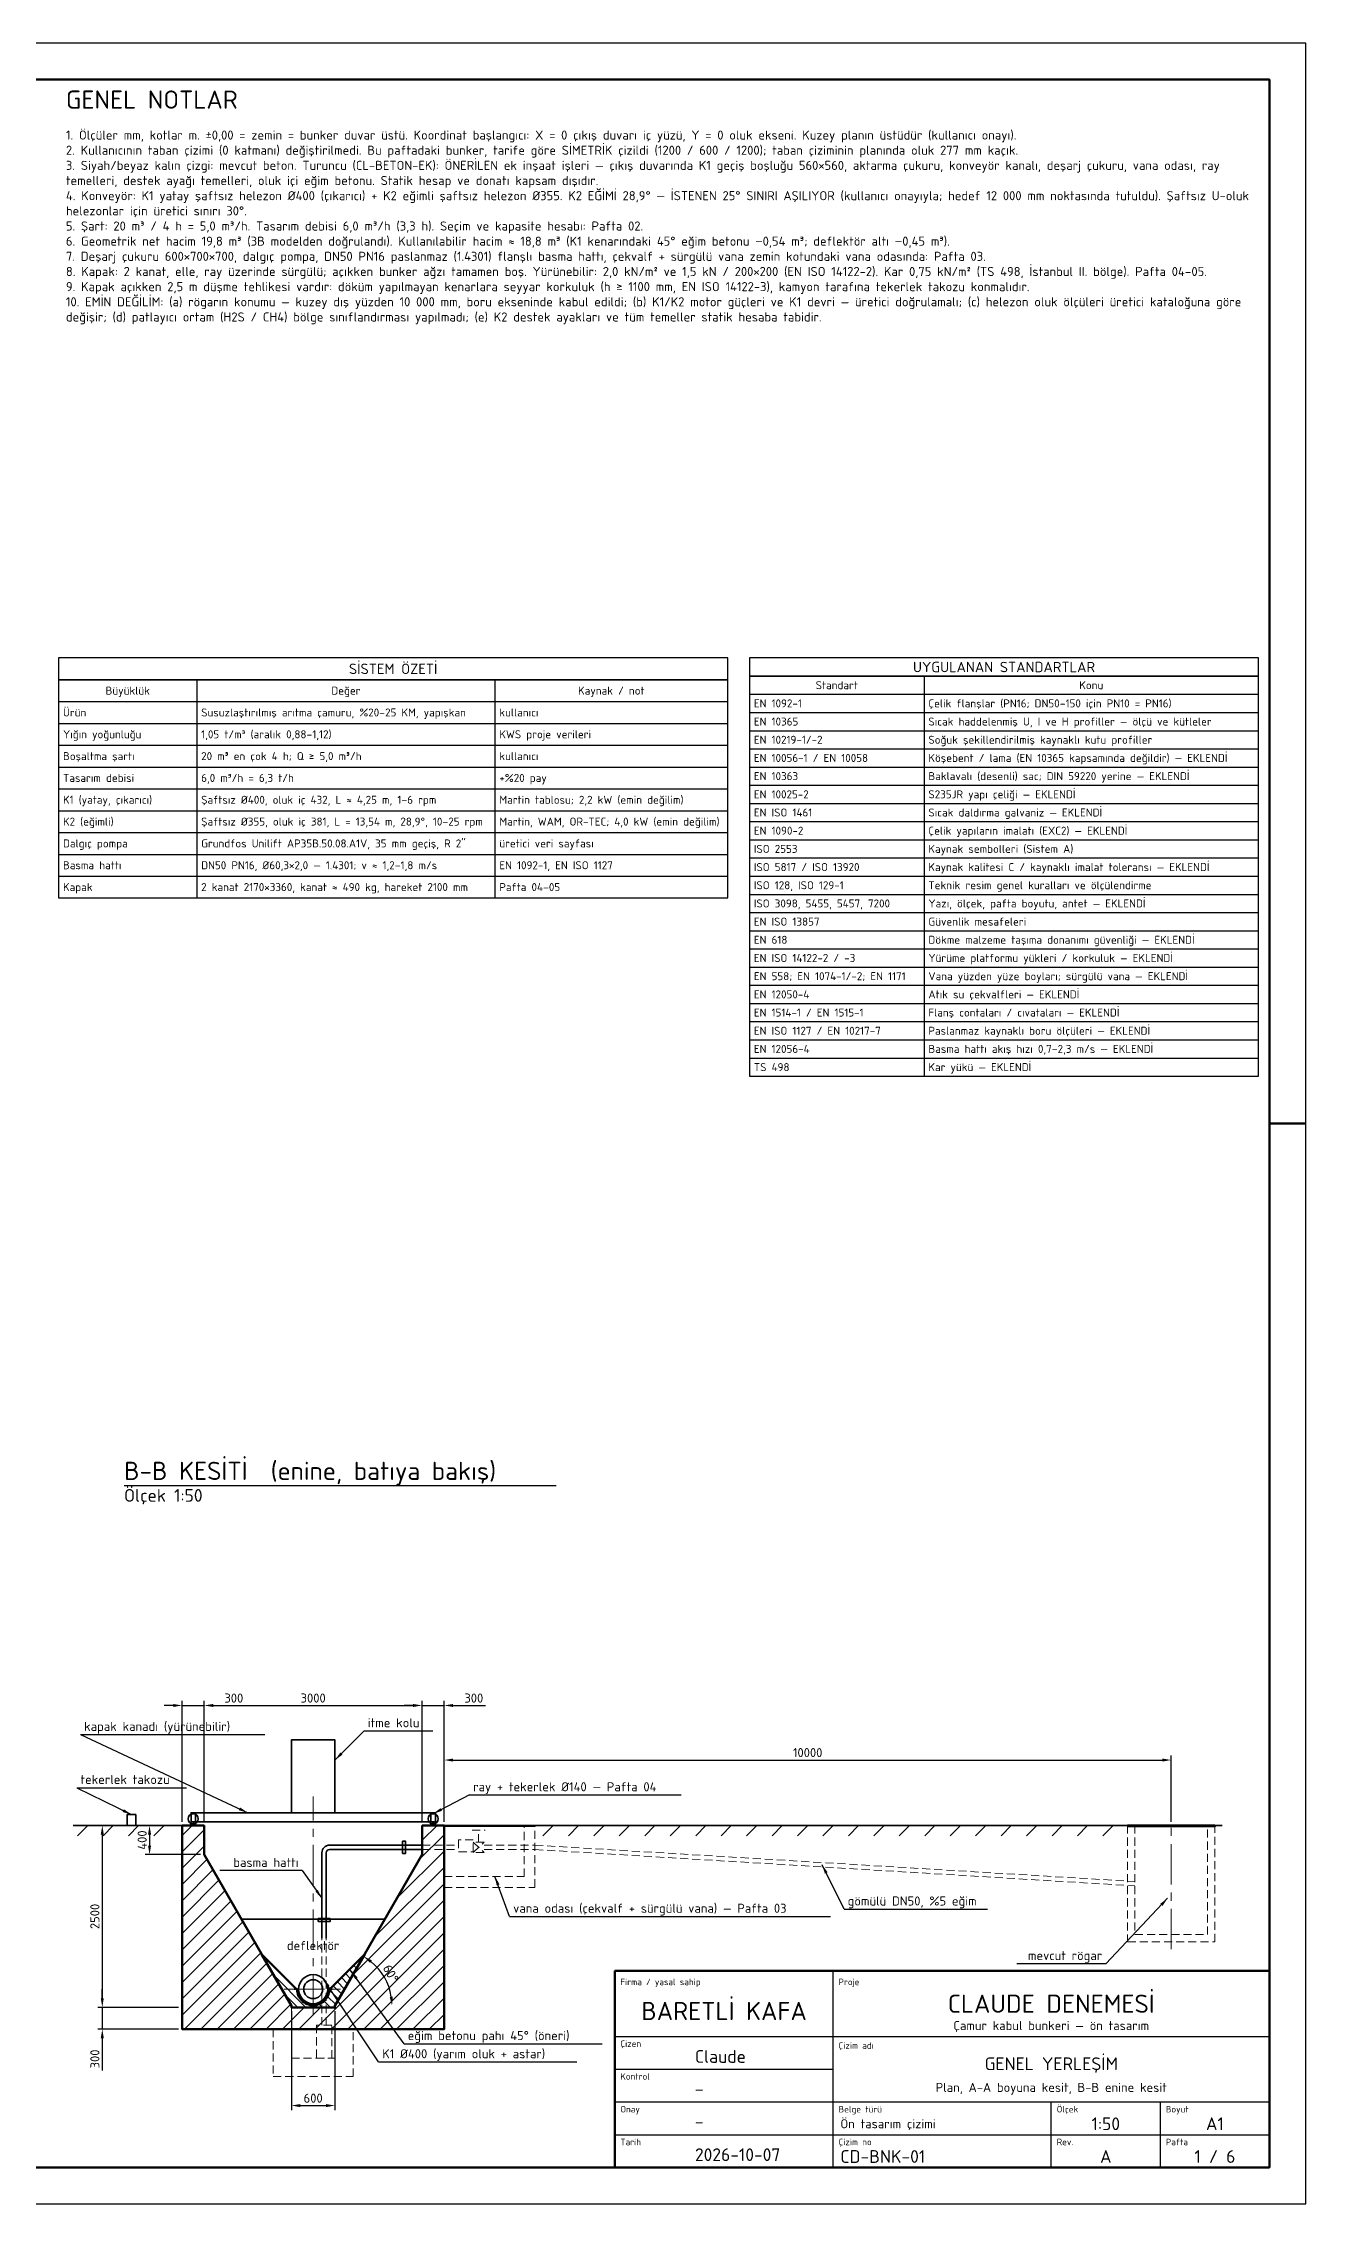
# Model space of a CAD drawing. Header units: millimetres. Extents: x 0 to 120410, y -42000 to 5469.
# Drawn here: x 24688 to 42050, y -42000 to -12300 of the extents above; entities that cross this region are included whole.
import ezdxf
from ezdxf.enums import TextEntityAlignment as Align

# ---------------------------------------------------------------- set-up
doc = ezdxf.new("R2010")
doc.units = ezdxf.units.MM
doc.linetypes.add('CENTER', pattern=[50.8, 31.75, -6.35, 6.35, -6.35])
doc.linetypes.add('HIDDEN', pattern=[9.525, 6.35, -3.175])
for name, color, linetype, lineweight in [('CL-ANTET', 7, 'Continuous', 70), ('CL-ANTET-INCE', 7, 'Continuous', 25), ('CL-BETON', 7, 'Continuous', 50), ('CL-BETON-EK', 30, 'Continuous', 50), ('CL-BETON-EK-G', 30, 'HIDDEN', 18), ('CL-BORU', 3, 'Continuous', 35), ('CL-BORU-G', 3, 'HIDDEN', 18), ('CL-CELIK', 4, 'Continuous', 35), ('CL-EKSEN', 1, 'CENTER', 18), ('CL-GIZLI', 9, 'HIDDEN', 18), ('CL-KAPAK', 6, 'Continuous', 35), ('CL-KONVEYOR', 5, 'Continuous', 35), ('CL-OLCU', 2, 'Continuous', 18), ('CL-TABLO', 7, 'Continuous', 25), ('CL-TARAMA', 8, 'Continuous', 18), ('CL-YAZI', 7, 'Continuous', 25), ('CL-ZEMIN', 8, 'Continuous', 35)]:
    doc.layers.add(name, color=color, linetype=linetype, lineweight=lineweight)
doc.styles.add('CL-ISO', font='isocpeur.ttf')
doc.dimstyles.new('CL-S50', dxfattribs={"dimscale": 50, "dimtxt": 2.5, "dimasz": 2.5, "dimexe": 1.25, "dimexo": 1, "dimgap": 0.8, "dimtad": 1, "dimdec": 0, "dimtxsty": 'CL-ISO', "dimcen": 2.5, "dimadec": 1, "dimazin": 0, "dimtfac": 1, "dimtmove": 0, "dimatfit": 3, "dimfxl": 1, "dimarcsym": 0})

# ---------------------------------------------------------------- blocks, each defined once
blk = doc.blocks.new('*D289')
at = {"layer": 'CL-OLCU', "color": 0, "lineweight": -2, "transparency": 16777216}
for p, q in [((26475, -35150), (26350, -35150)), ((26600, -36750), (26600, -35088)), ((26600, -35150), (26900, -35150)), ((26900, -36750), (26900, -35088)), ((27025, -35150), (27468, -35150))]:
    blk.add_line(p, q, dxfattribs=at)
at = {"layer": 'CL-OLCU', "color": 0, "transparency": 16777216}
for points in [[(26475, -35129), (26475, -35171), (26600, -35150)], [(27025, -35129), (27025, -35171), (26900, -35150)]]:
    blk.add_solid(points, dxfattribs=at)
at = {"layer": 'Defpoints', "color": 0, "transparency": 16777216}
for p in [(26900, -35150), (26600, -36800), (26900, -36800)]:
    blk.add_point(p, dxfattribs=at)
at = {"layer": 'CL-OLCU', "color": 0, "transparency": 16777216, "insert": (27309, -35048), "char_height": 125, "attachment_point": 5, "style": 'CL-ISO'}
blk.add_mtext('300', dxfattribs=at)
blk = doc.blocks.new('*D290')
at = {"layer": 'CL-OLCU', "color": 0, "lineweight": -2, "transparency": 16777216}
for p, q in [((26900, -36750), (26900, -35088)), ((27025, -35150), (29775, -35150)), ((29900, -36750), (29900, -35088))]:
    blk.add_line(p, q, dxfattribs=at)
at = {"layer": 'CL-OLCU', "color": 0, "transparency": 16777216}
for points in [[(27025, -35129), (27025, -35171), (26900, -35150)], [(29775, -35129), (29775, -35171), (29900, -35150)]]:
    blk.add_solid(points, dxfattribs=at)
at = {"layer": 'Defpoints', "color": 0, "transparency": 16777216}
for p in [(29900, -35150), (26900, -36800), (29900, -36800)]:
    blk.add_point(p, dxfattribs=at)
at = {"layer": 'CL-OLCU', "color": 0, "transparency": 16777216, "insert": (28400, -35048), "char_height": 125, "attachment_point": 5, "style": 'CL-ISO'}
blk.add_mtext('3000', dxfattribs=at)
blk = doc.blocks.new('*D291')
at = {"layer": 'CL-OLCU', "color": 0, "lineweight": -2, "transparency": 16777216}
for p, q in [((29775, -35150), (29650, -35150)), ((29900, -36750), (29900, -35088)), ((29900, -35150), (30200, -35150)), ((30200, -36750), (30200, -35088)), ((30325, -35150), (30768, -35150))]:
    blk.add_line(p, q, dxfattribs=at)
at = {"layer": 'CL-OLCU', "color": 0, "transparency": 16777216}
for points in [[(29775, -35129), (29775, -35171), (29900, -35150)], [(30325, -35129), (30325, -35171), (30200, -35150)]]:
    blk.add_solid(points, dxfattribs=at)
at = {"layer": 'Defpoints', "color": 0, "transparency": 16777216}
for p in [(30200, -35150), (29900, -36800), (30200, -36800)]:
    blk.add_point(p, dxfattribs=at)
at = {"layer": 'CL-OLCU', "color": 0, "transparency": 16777216, "insert": (30609, -35048), "char_height": 125, "attachment_point": 5, "style": 'CL-ISO'}
blk.add_mtext('300', dxfattribs=at)
blk = doc.blocks.new('*D292')
at = {"layer": 'CL-OLCU', "color": 0, "lineweight": -2, "transparency": 16777216}
for p, q in [((26850, -36800), (26088, -36800)), ((26150, -36925), (26150, -37075)), ((26850, -37200), (26088, -37200))]:
    blk.add_line(p, q, dxfattribs=at)
at = {"layer": 'CL-OLCU', "color": 0, "transparency": 16777216}
for points in [[(26129, -36925), (26171, -36925), (26150, -36800)], [(26129, -37075), (26171, -37075), (26150, -37200)]]:
    blk.add_solid(points, dxfattribs=at)
at = {"layer": 'Defpoints', "color": 0, "transparency": 16777216}
for p in [(26900, -36800), (26150, -37200), (26900, -37200)]:
    blk.add_point(p, dxfattribs=at)
at = {"layer": 'CL-OLCU', "color": 0, "transparency": 16777216, "insert": (26048, -37000), "char_height": 125, "attachment_point": 5, "rotation": 90, "style": 'CL-ISO'}
blk.add_mtext('400', dxfattribs=at)
blk = doc.blocks.new('*D293')
at = {"layer": 'CL-OLCU', "color": 0, "lineweight": -2, "transparency": 16777216}
for p, q in [((26550, -36800), (25438, -36800)), ((25500, -36925), (25500, -39175)), ((26550, -39300), (25438, -39300))]:
    blk.add_line(p, q, dxfattribs=at)
at = {"layer": 'CL-OLCU', "color": 0, "transparency": 16777216}
for points in [[(25479, -36925), (25521, -36925), (25500, -36800)], [(25479, -39175), (25521, -39175), (25500, -39300)]]:
    blk.add_solid(points, dxfattribs=at)
at = {"layer": 'Defpoints', "color": 0, "transparency": 16777216}
for p in [(26600, -36800), (25500, -39300), (26600, -39300)]:
    blk.add_point(p, dxfattribs=at)
at = {"layer": 'CL-OLCU', "color": 0, "transparency": 16777216, "insert": (25398, -38050), "char_height": 125, "attachment_point": 5, "rotation": 90, "style": 'CL-ISO'}
blk.add_mtext('2500', dxfattribs=at)
blk = doc.blocks.new('*D294')
at = {"layer": 'CL-OLCU', "color": 0, "lineweight": -2, "transparency": 16777216}
for p, q in [((25500, -39175), (25500, -39050)), ((26550, -39300), (25438, -39300)), ((25500, -39300), (25500, -39600)), ((26550, -39600), (25438, -39600)), ((25500, -39725), (25500, -40168))]:
    blk.add_line(p, q, dxfattribs=at)
at = {"layer": 'CL-OLCU', "color": 0, "transparency": 16777216}
for points in [[(25479, -39175), (25521, -39175), (25500, -39300)], [(25479, -39725), (25521, -39725), (25500, -39600)]]:
    blk.add_solid(points, dxfattribs=at)
at = {"layer": 'Defpoints', "color": 0, "transparency": 16777216}
for p in [(26600, -39300), (25500, -39600), (26600, -39600)]:
    blk.add_point(p, dxfattribs=at)
at = {"layer": 'CL-OLCU', "color": 0, "transparency": 16777216, "insert": (25398, -40009), "char_height": 125, "attachment_point": 5, "rotation": 90, "style": 'CL-ISO'}
blk.add_mtext('300', dxfattribs=at)
blk = doc.blocks.new('*D295')
at = {"layer": 'CL-OLCU', "color": 0, "lineweight": -2, "transparency": 16777216}
for p, q in [((28100, -39350), (28100, -40712)), ((28700, -39350), (28700, -40712)), ((28225, -40650), (28575, -40650))]:
    blk.add_line(p, q, dxfattribs=at)
at = {"layer": 'CL-OLCU', "color": 0, "transparency": 16777216}
for points in [[(28225, -40629), (28225, -40671), (28100, -40650)], [(28575, -40629), (28575, -40671), (28700, -40650)]]:
    blk.add_solid(points, dxfattribs=at)
at = {"layer": 'Defpoints', "color": 0, "transparency": 16777216}
for p in [(28100, -39300), (28700, -39300), (28700, -40650)]:
    blk.add_point(p, dxfattribs=at)
at = {"layer": 'CL-OLCU', "color": 0, "transparency": 16777216, "insert": (28400, -40548), "char_height": 125, "attachment_point": 5, "style": 'CL-ISO'}
blk.add_mtext('600', dxfattribs=at)
blk = doc.blocks.new('*D296')
at = {"layer": 'CL-OLCU', "color": 0, "lineweight": -2, "transparency": 16777216}
blk.add_arc((28700, -39278), 784, 9.1446, 50.8554, dxfattribs=at)
at = {"layer": 'CL-OLCU', "color": 0, "transparency": 16777216}
for points in [[(29183, -38688), (29207, -38653), (29092, -38599)], [(29495, -39152), (29453, -39156), (29484, -39278)]]:
    blk.add_solid(points, dxfattribs=at)
at = {"layer": 'Defpoints', "color": 0, "transparency": 16777216}
for p in [(29150, -38499), (29437, -39010), (28700, -39278), (28700, -39278), (29700, -39278)]:
    blk.add_point(p, dxfattribs=at)
at = {"layer": 'CL-OLCU', "color": 0, "transparency": 16777216, "insert": (29468, -38835), "char_height": 125, "attachment_point": 5, "rotation": 300, "style": 'CL-ISO'}
blk.add_mtext('60°', dxfattribs=at)
blk = doc.blocks.new('*D297')
at = {"layer": 'CL-OLCU', "color": 0, "lineweight": -2, "transparency": 16777216}
for p, q in [((30200, -36750), (30200, -35838)), ((30325, -35900), (40075, -35900)), ((40200, -36750), (40200, -35838))]:
    blk.add_line(p, q, dxfattribs=at)
at = {"layer": 'CL-OLCU', "color": 0, "transparency": 16777216}
for points in [[(30325, -35879), (30325, -35921), (30200, -35900)], [(40075, -35879), (40075, -35921), (40200, -35900)]]:
    blk.add_solid(points, dxfattribs=at)
at = {"layer": 'Defpoints', "color": 0, "transparency": 16777216}
for p in [(40200, -35900), (30200, -36800), (40200, -36800)]:
    blk.add_point(p, dxfattribs=at)
at = {"layer": 'CL-OLCU', "color": 0, "transparency": 16777216, "insert": (35200, -35798), "char_height": 125, "attachment_point": 5, "style": 'CL-ISO'}
blk.add_mtext('10000', dxfattribs=at)

msp = doc.modelspace()

# ---------------------------------------------------------------- hatches: boundary and pattern name
at = {"layer": 'CL-TARAMA'}
h = msp.add_hatch(dxfattribs=at)
h.set_pattern_fill('ANSI31', color=256, scale=50, style=0)
h.paths.add_polyline_path([(26600, -36800), (26900, -36800), (26900, -37200), (28100, -39278.46), (28100, -39300), (28700, -39300), (28700, -39278.46), (29900, -37200), (29900, -36800), (30200, -36800), (30200, -39600), (26600, -39600)])
h = msp.add_hatch(dxfattribs=at)
h.set_pattern_fill('ANSI31', color=256, scale=25, angle=90, style=0)
edge = h.paths.add_edge_path()
edge.add_line((28172, -39050), (28178, -39050))
edge.add_arc((28400, -39050), 222, 179.999957, 270.000043)
edge.add_line((28400, -39272), (28400, -39300))
edge.add_line((28400, -39300), (28100, -39300))
edge.add_line((28100, -39300), (28100, -39278.46))
edge.add_line((28100, -39278.46), (27689.5, -38567.5))
edge.add_line((27689.5, -38567.5), (28172, -39050))
h = msp.add_hatch(dxfattribs=at)
h.set_pattern_fill('ANSI31', color=256, scale=25, angle=90, style=0)
edge = h.paths.add_edge_path()
edge.add_line((28628, -39050), (29110.5, -38567.5))
edge.add_line((29110.5, -38567.5), (28700, -39278.46))
edge.add_line((28700, -39278.46), (28700, -39300))
edge.add_line((28700, -39300), (28400, -39300))
edge.add_line((28400, -39300), (28400, -39272))
edge.add_arc((28400, -39050), 222, 269.999957, 360.000043)
edge.add_line((28622, -39050), (28628, -39050))

# ---------------------------------------------------------------- linework, layer by layer
at = {"layer": 'CL-ANTET'}
msp.add_line((42050, -27150), (41550, -27150), dxfattribs=at)
for points in [[(1000, -41500), (41550, -41500), (41550, -12800), (1000, -12800)], [(32550, -41500), (41550, -41500), (41550, -38800), (32550, -38800)]]:
    msp.add_lwpolyline(points, close=True, dxfattribs=at)
at = {"layer": 'CL-ANTET-INCE'}
for p, q in [((35550, -41500), (35550, -38800)), ((32550, -39700), (41550, -39700)), ((32550, -40150), (35550, -40150)), ((32550, -40600), (35550, -40600)), ((35550, -40600), (41550, -40600)), ((38550, -41500), (38550, -40600)), ((40050, -41500), (40050, -40600)), ((32550, -41050), (41550, -41050))]:
    msp.add_line(p, q, dxfattribs=at)
msp.add_lwpolyline([(0, -42000), (42050, -42000), (42050, -12300), (0, -12300)], close=True, dxfattribs=at)
at = {"layer": 'CL-BETON'}
for points in [[(26600, -36800), (26900, -36800), (26900, -37200), (28100, -39278.46), (28100, -39300), (28700, -39300), (28700, -39278.46), (29900, -37200), (29900, -36800), (30200, -36800), (30200, -39600), (26600, -39600)], [(39600, -36810), (40800, -36810), (40800, -36800), (39600, -36800)]]:
    msp.add_lwpolyline(points, close=True, dxfattribs=at)
at = {"layer": 'CL-BETON-EK'}
for points in [[(28172, -39050), (28178, -39050, 0.414214), (28400, -39272), (28400, -39300), (28100, -39300), (28100, -39278.46), (27689.5, -38567.5)], [(28628, -39050), (29110.5, -38567.5), (28700, -39278.46), (28700, -39300), (28400, -39300), (28400, -39272, 0.414214), (28622, -39050)]]:
    msp.add_lwpolyline(points, format="xyb", close=True, dxfattribs=at)
at = {"layer": 'CL-BETON-EK-G', "ltscale": 17.5}
for points in [[(30200, -37500), (31300, -37500), (31300, -36800)], [(30200, -37650), (31450, -37650), (31450, -36800)], [(27850, -39600), (27850, -40250), (28950, -40250), (28950, -39600)]]:
    msp.add_lwpolyline(points, dxfattribs=at)
msp.add_lwpolyline([(28100, -40000), (28700, -40000), (28700, -39300), (28100, -39300)], close=True, dxfattribs=at)
at = {"layer": 'CL-BORU'}
for p, q in [((28626, -37070), (29900, -37070)), ((28520, -38348), (28520, -37176)), ((28580, -38348), (28580, -37176)), ((28626, -37130), (29900, -37130))]:
    msp.add_line(p, q, dxfattribs=at)
for points in [[(29630, -37183), (29670, -37183), (29670, -37017), (29630, -37017)], [(28467, -38120), (28633, -38120), (28633, -38080), (28467, -38080)]]:
    msp.add_lwpolyline(points, close=True, dxfattribs=at)
for radius in [106, 46]:
    msp.add_arc((28626, -37176), radius, 90, 180, dxfattribs=at)
at = {"layer": 'CL-BORU-G', "ltscale": 17.5}
for p, q in [((29900, -37070), (30400, -37070)), ((30585, -36864), (30765, -36864)), ((30675, -37030), (30675, -36864)), ((30750, -37070), (31450, -37070)), ((31450, -37070), (39700, -37570)), ((29900, -37130), (30400, -37130)), ((30750, -37130), (31450, -37130)), ((31450, -37130), (39700, -37630)), ((28520, -39545), (28520, -38348)), ((28580, -39545), (28580, -38348))]:
    msp.add_line(p, q, dxfattribs=at)
for points in [[(30400, -37160), (30600, -37160), (30600, -36999), (30400, -36999)], [(30600, -37170), (30750, -37030), (30600, -37030), (30750, -37170)], [(28445, -40000), (28655, -40000), (28655, -39545), (28445, -39545)]]:
    msp.add_lwpolyline(points, close=True, dxfattribs=at)
at = {"layer": 'CL-CELIK'}
msp.add_line((27413, -38088), (29387, -38088), dxfattribs=at)
for points in [[(25840, -36800), (25960, -36800), (25960, -36650), (25840, -36650)], [(30200, -36810), (31450, -36810), (31450, -36800), (30200, -36800)]]:
    msp.add_lwpolyline(points, close=True, dxfattribs=at)
at = {"layer": 'CL-EKSEN', "ltscale": 17.5}
for p, q in [((28400, -39400), (28400, -36400)), ((40200, -38500), (40200, -36500)), ((28000, -39050), (28800, -39050))]:
    msp.add_line(p, q, dxfattribs=at)
at = {"layer": 'CL-GIZLI', "ltscale": 17.5}
for points in [[(39600, -36800), (39600, -38400), (40800, -38400), (40800, -36800)], [(39700, -36800), (39700, -38300), (40700, -38300), (40700, -36800)]]:
    msp.add_lwpolyline(points, dxfattribs=at)
at = {"layer": 'CL-KAPAK'}
msp.add_lwpolyline([(28100, -36624), (28100, -35624), (28700, -35624), (28700, -36624)], dxfattribs=at)
for points in [[(26710, -36800), (26790, -36800), (26790, -36790), (26710, -36790)], [(26720, -36748), (30080, -36748), (30080, -36624), (26720, -36624)], [(26780, -36748), (26720, -36748), (26720, -36628), (26780, -36628)], [(30010, -36800), (30090, -36800), (30090, -36790), (30010, -36790)], [(30020, -36748), (30080, -36748), (30080, -36628), (30020, -36628)]]:
    msp.add_lwpolyline(points, close=True, dxfattribs=at)
for centre, radius in [((26750, -36708), 70), ((26750, -36780), 10), ((30050, -36708), 70), ((30050, -36780), 10)]:
    msp.add_circle(centre, radius, dxfattribs=at)
at = {"layer": 'CL-KONVEYOR'}
for p, q in [((28138, -39050), (28184, -39050)), ((28616, -39050), (28662, -39050))]:
    msp.add_line(p, q, dxfattribs=at)
for radius in [200, 130]:
    msp.add_circle((28400, -39050), radius, dxfattribs=at)
for radius in [222, 216]:
    msp.add_arc((28400, -39050), radius, 180, 0, dxfattribs=at)
at = {"layer": 'CL-TABLO'}
for p, q in [((26800, -21050), (26800, -24050)), ((30900, -21050), (30900, -24050)), ((36800, -21000), (36800, -26500)), ((24900, -21350), (34100, -21350)), ((34400, -21250), (41400, -21250)), ((24900, -21650), (34100, -21650)), ((34400, -21500), (41400, -21500)), ((24900, -21950), (34100, -21950)), ((34400, -21750), (41400, -21750)), ((24900, -22250), (34100, -22250)), ((34400, -22000), (41400, -22000)), ((34400, -22250), (41400, -22250)), ((24900, -22550), (34100, -22550)), ((34400, -22500), (41400, -22500)), ((24900, -22850), (34100, -22850)), ((34400, -22750), (41400, -22750)), ((24900, -23150), (34100, -23150)), ((34400, -23000), (41400, -23000)), ((24900, -23450), (34100, -23450)), ((34400, -23250), (41400, -23250)), ((24900, -23750), (34100, -23750)), ((34400, -23500), (41400, -23500)), ((34400, -23750), (41400, -23750)), ((34400, -24000), (41400, -24000)), ((34400, -24250), (41400, -24250)), ((34400, -24500), (41400, -24500)), ((34400, -24750), (41400, -24750)), ((34400, -25000), (41400, -25000)), ((34400, -25250), (41400, -25250)), ((34400, -25500), (41400, -25500)), ((34400, -25750), (41400, -25750)), ((34400, -26000), (41400, -26000)), ((34400, -26250), (41400, -26250))]:
    msp.add_line(p, q, dxfattribs=at)
for points in [[(24900, -21050), (34100, -21050), (34100, -20750), (24900, -20750)], [(34400, -21000), (41400, -21000), (41400, -20750), (34400, -20750)], [(24900, -24050), (34100, -24050), (34100, -21050), (24900, -21050)], [(34400, -26500), (41400, -26500), (41400, -21000), (34400, -21000)]]:
    msp.add_lwpolyline(points, close=True, dxfattribs=at)
at = {"layer": 'CL-TARAMA'}
for p, q in [((25300, -36800), (25160, -36940)), ((25650, -36800), (25510, -36940)), ((26000, -36800), (25860, -36940)), ((26350, -36800), (26210, -36940)), ((31700, -36800), (31560, -36940)), ((32050, -36800), (31910, -36940)), ((32400, -36800), (32260, -36940)), ((32750, -36800), (32610, -36940)), ((33100, -36800), (32960, -36940)), ((33450, -36800), (33310, -36940)), ((33800, -36800), (33660, -36940)), ((34150, -36800), (34010, -36940)), ((34500, -36800), (34360, -36940)), ((34850, -36800), (34710, -36940)), ((35200, -36800), (35060, -36940)), ((35550, -36800), (35410, -36940)), ((35900, -36800), (35760, -36940)), ((36250, -36800), (36110, -36940)), ((36600, -36800), (36460, -36940)), ((36950, -36800), (36810, -36940)), ((37300, -36800), (37160, -36940)), ((37650, -36800), (37510, -36940)), ((38000, -36800), (37860, -36940)), ((38350, -36800), (38210, -36940)), ((38700, -36800), (38560, -36940)), ((39050, -36800), (38910, -36940)), ((39400, -36800), (39260, -36940))]:
    msp.add_line(p, q, dxfattribs=at)
at = {"layer": 'CL-YAZI'}
for p, q in [((25800, -32125), (31740, -32125)), ((25200, -35550), (27500, -36624)), ((25200, -35550), (27737.5, -35550)), ((29100, -35500), (28700, -35900)), ((29100, -35500), (30043.75, -35500)), ((25150, -36280), (25900, -36650)), ((25150, -36280), (26656.25, -36280)), ((30550, -36380), (30050, -36638)), ((30550, -36380), (33462.5, -36380)), ((28250, -37420), (27118.75, -37420)), ((28250, -37420), (28520, -37800)), ((35700, -37950), (35400, -37340)), ((31100, -38050), (30900, -37500)), ((35700, -37950), (37675, -37950)), ((39300, -38700), (40150, -37800)), ((31100, -38050), (35512.5, -38050)), ((29650, -39800), (28920, -38800)), ((39300, -38700), (38075, -38700)), ((29300, -40050), (28540, -38910)), ((29300, -40050), (32025, -40050)), ((29650, -39800), (32375, -39800))]:
    msp.add_line(p, q, dxfattribs=at)
for points in [[(28700, -35900), (28803.12, -35826.34), (28773.66, -35796.88)], [(25900, -36650), (25797.12, -36576.01), (25778.68, -36613.38)], [(27500, -36624), (27395.55, -36552.24), (27377.93, -36589.99)], [(30050, -36638), (30170.64, -36599.19), (30151.53, -36562.17)], [(35400, -37340), (35436.47, -37461.36), (35473.86, -37442.97)], [(28520, -37800), (28464.58, -37686.04), (28430.62, -37710.17)], [(30900, -37500), (30923.14, -37624.59), (30962.3, -37610.35)], [(40150, -37800), (40049.03, -37876.57), (40079.32, -37905.18)], [(28920, -38800), (28976.87, -38913.24), (29010.53, -38888.68)], [(28540, -38910), (28592, -39025.56), (28626.67, -39002.45)]]:
    msp.add_solid(points, dxfattribs=at)
at = {"layer": 'CL-ZEMIN'}
for p, q in [((25100, -36800), (26600, -36800)), ((30200, -36800), (40900, -36800))]:
    msp.add_line(p, q, dxfattribs=at)

# ---------------------------------------------------------------- texts
at = {"layer": 'CL-YAZI', "style": 'CL-ISO'}
for s, height, p in [('GENEL NOTLAR', 250, (25000, -13200)), ('B-B KESİTİ  (enine, batıya bakış)', 250, (25800, -32050)), ('Ölçek 1:50', 175, (25800, -32350)), ('itme kolu', 125, (29150, -35450)), ('kapak kanadı (yürünebilir)', 125, (25250, -35500)), ('tekerlek takozu', 125, (25200, -36230)), ('ray + tekerlek Ø140 — Pafta 04', 125, (30600, -36330)), ('vana odası (çekvalf + sürgülü vana) — Pafta 03', 125, (31150, -38000)), ('gömülü DN50, %5 eğim', 125, (35750, -37900)), ('eğim betonu pahı 45° (öneri)', 125, (29700, -39750)), ('K1 Ø400 (yarım oluk + astar)', 125, (29350, -40000))]:
    msp.add_text(s, height=height, dxfattribs=at).set_placement(p)
for s, height, p in [('SİSTEM ÖZETİ', 143, (29500, -20900)), ('Standart', 110, (35600, -21125)), ('UYGULANAN STANDARTLAR', 143, (37900, -20875)), ('Konu', 110, (39100, -21125)), ('Büyüklük', 110, (25850, -21200)), ('Değer', 110, (28850, -21200)), ('Kaynak / not', 110, (32500, -21200)), ('deflektör', 125, (28400, -38450)), ('BARETLİ KAFA', 250, (34050, -39350)), ('CLAUDE DENEMESİ', 250, (38550, -39250)), ('Çamur kabul bunkeri — ön tasarım', 125, (38550, -39550)), ('GENEL YERLEŞİM', 175, (38550, -40075)), ('Plan, A-A boyuna kesit, B-B enine kesit', 125, (38550, -40400)), ('1:50', 175, (39300, -40900)), ('A1', 175, (40800, -40900)), ('A', 175, (39300, -41350)), ('1 / 6', 175, (40800, -41350))]:
    msp.add_text(s, height=height, dxfattribs=at).set_placement(p, align=Align.MIDDLE_CENTER)
for s, height, p in [('EN 1092-1', 110, (34460, -21375)), ('Çelik flanşlar (PN16; DN50–150 için PN10 = PN16)', 110, (36860, -21375)), ('Ürün', 110, (24960, -21500)), ('Susuzlaştırılmış arıtma çamuru, %20–25 KM, yapışkan', 110, (26860, -21500)), ('kullanıcı', 110, (30960, -21500)), ('EN 10365', 110, (34460, -21625)), ('Sıcak haddelenmiş U, I ve H profiller — ölçü ve kütleler', 110, (36860, -21625)), ('Yığın yoğunluğu', 110, (24960, -21800)), ('1,05 t/m³ (aralık 0,88–1,12)', 110, (26860, -21800)), ('KWS proje verileri', 110, (30960, -21800)), ('EN 10219-1/-2', 110, (34460, -21875)), ('Soğuk şekillendirilmiş kaynaklı kutu profiller', 110, (36860, -21875)), ('Boşaltma şartı', 110, (24960, -22100)), ('20 m³ en çok 4 h; Q ≥ 5,0 m³/h', 110, (26860, -22100)), ('kullanıcı', 110, (30960, -22100)), ('EN 10056-1 / EN 10058', 110, (34460, -22125)), ('Köşebent / lama (EN 10365 kapsamında değildir) — EKLENDİ', 110, (36860, -22125)), ('Tasarım debisi', 110, (24960, -22400)), ('6,0 m³/h = 6,3 t/h', 110, (26860, -22400)), ('+%20 pay', 110, (30960, -22400)), ('EN 10363', 110, (34460, -22375)), ('EN 10025-2', 110, (34460, -22625)), ('S235JR yapı çeliği — EKLENDİ', 110, (36860, -22625)), ('Baklavalı (desenli) sac; DIN 59220 yerine — EKLENDİ', 110, (36860, -22375)), ('K1 (yatay, çıkarıcı)', 110, (24960, -22700)), ('Şaftsız Ø400, oluk iç 432, L ≈ 4,25 m, 1–6 rpm', 110, (26860, -22700)), ('Martin tablosu; 2,2 kW (emin değilim)', 110, (30960, -22700)), ('EN ISO 1461', 110, (34460, -22875)), ('Sıcak daldırma galvaniz — EKLENDİ', 110, (36860, -22875)), ('K2 (eğimli)', 110, (24960, -23000)), ('Şaftsız Ø355, oluk iç 381, L = 13,54 m, 28,9°, 10–25 rpm', 110, (26860, -23000)), ('Martin, WAM, OR-TEC; 4,0 kW (emin değilim)', 110, (30960, -23000)), ('EN 1090-2', 110, (34460, -23125)), ('Çelik yapıların imalatı (EXC2) — EKLENDİ', 110, (36860, -23125)), ('Dalgıç pompa', 110, (24960, -23300)), ('Grundfos Unilift AP35B.50.08.A1V, 35 mm geçiş, R 2"', 110, (26860, -23300)), ('üretici veri sayfası', 110, (30960, -23300)), ('ISO 2553', 110, (34460, -23375)), ('Kaynak sembolleri (Sistem A)', 110, (36860, -23375)), ('Basma hattı', 110, (24960, -23600)), ('DN50 PN16, Ø60,3×2,0 — 1.4301; v ≈ 1,2–1,8 m/s', 110, (26860, -23600)), ('EN 1092-1, EN ISO 1127', 110, (30960, -23600)), ('ISO 5817 / ISO 13920', 110, (34460, -23625)), ('Kaynak kalitesi C / kaynaklı imalat toleransı — EKLENDİ', 110, (36860, -23625)), ('Kapak', 110, (24960, -23900)), ('2 kanat 2170×3360, kanat ≈ 490 kg, hareket 2100 mm', 110, (26860, -23900)), ('Pafta 04–05', 110, (30960, -23900)), ('ISO 128, ISO 129-1', 110, (34460, -23875)), ('Teknik resim genel kuralları ve ölçülendirme', 110, (36860, -23875)), ('Yazı, ölçek, pafta boyutu, antet — EKLENDİ', 110, (36860, -24125)), ('ISO 3098, 5455, 5457, 7200', 110, (34460, -24125)), ('EN ISO 13857', 110, (34460, -24375)), ('Güvenlik mesafeleri', 110, (36860, -24375)), ('EN 618', 110, (34460, -24625)), ('Dökme malzeme taşıma donanımı güvenliği — EKLENDİ', 110, (36860, -24625)), ('EN ISO 14122-2 / -3', 110, (34460, -24875)), ('Yürüme platformu yükleri / korkuluk — EKLENDİ', 110, (36860, -24875)), ('EN 558; EN 1074-1/-2; EN 1171', 110, (34460, -25125)), ('Vana yüzden yüze boyları; sürgülü vana — EKLENDİ', 110, (36860, -25125)), ('EN 12050-4', 110, (34460, -25375)), ('Atık su çekvalfleri — EKLENDİ', 110, (36860, -25375)), ('Flanş contaları / cıvataları — EKLENDİ', 110, (36860, -25625)), ('EN 1514-1 / EN 1515-1', 110, (34460, -25625)), ('EN ISO 1127 / EN 10217-7', 110, (34460, -25875)), ('Paslanmaz kaynaklı boru ölçüleri — EKLENDİ', 110, (36860, -25875)), ('EN 12056-4', 110, (34460, -26125)), ('Basma hattı akış hızı 0,7–2,3 m/s — EKLENDİ', 110, (36860, -26125)), ('TS 498', 110, (34460, -26375)), ('Kar yükü — EKLENDİ', 110, (36860, -26375)), ('Firma / yasal sahip', 90, (32625, -38950)), ('Proje', 90, (35625, -38950)), ('Çizen', 90, (32625, -39800)), ('Çizim adı', 90, (35625, -39825)), ('Claude', 175, (33650, -39975)), ('Kontrol', 90, (32625, -40250)), ('Onay', 90, (32625, -40700)), ('—', 125, (33650, -40425)), ('Belge türü', 90, (35625, -40700)), ('Ölçek', 90, (38625, -40700)), ('Boyut', 90, (40125, -40700)), ('—', 125, (33650, -40875)), ('Ön tasarım çizimi', 125, (35650, -40900)), ('Tarih', 90, (32625, -41150)), ('2026-10-07', 175, (33650, -41325)), ('Çizim no', 90, (35625, -41150)), ('CD-BNK-01', 175, (35650, -41350)), ('Rev.', 90, (38625, -41150)), ('Pafta', 90, (40125, -41150))]:
    msp.add_text(s, height=height, dxfattribs=at).set_placement(p, align=Align.MIDDLE_LEFT)
for s, p in [('basma hattı', (28200, -37370)), ('mevcut rögar', (39250, -38650))]:
    msp.add_text(s, height=125, dxfattribs=at).set_placement(p, align=Align.RIGHT)
at = {"layer": 'CL-YAZI', "insert": (25000, -13500), "char_height": 125, "width": 16250, "attachment_point": 1, "style": 'CL-ISO'}
msp.add_mtext('1. Ölçüler mm, kotlar m. ±0,00 = zemin = bunker duvar üstü. Koordinat başlangıcı: X = 0 çıkış duvarı iç yüzü, Y = 0 oluk ekseni. Kuzey planın üstüdür (kullanıcı onayı).\\P2. Kullanıcının taban çizimi (0 katmanı) değiştirilmedi. Bu paftadaki bunker, tarife göre SİMETRİK çizildi (1200 / 600 / 1200); taban çiziminin planında oluk 277 mm kaçık.\\P3. Siyah/beyaz kalın çizgi: mevcut beton. Turuncu (CL-BETON-EK): ÖNERİLEN ek inşaat işleri — çıkış duvarında K1 geçiş boşluğu 560×560, aktarma çukuru, konveyör kanalı, deşarj çukuru, vana odası, ray temelleri, destek ayağı temelleri, oluk içi eğim betonu. Statik hesap ve donatı kapsam dışıdır.\\P4. Konveyör: K1 yatay şaftsız helezon Ø400 (çıkarıcı) + K2 eğimli şaftsız helezon Ø355. K2 EĞİMİ 28,9° — İSTENEN 25° SINIRI AŞILIYOR (kullanıcı onayıyla; hedef 12 000 mm noktasında tutuldu). Şaftsız U-oluk helezonlar için üretici sınırı 30°.\\P5. Şart: 20 m³ / 4 h = 5,0 m³/h. Tasarım debisi 6,0 m³/h (3,3 h). Seçim ve kapasite hesabı: Pafta 02.\\P6. Geometrik net hacim 19,8 m³ (3B modelden doğrulandı). Kullanılabilir hacim ≈ 18,8 m³ (K1 kenarındaki 45° eğim betonu −0,54 m³; deflektör altı −0,45 m³).\\P7. Deşarj çukuru 600×700×700, dalgıç pompa, DN50 PN16 paslanmaz (1.4301) flanşlı basma hattı, çekvalf + sürgülü vana zemin kotundaki vana odasında: Pafta 03.\\P8. Kapak: 2 kanat, elle, ray üzerinde sürgülü; açıkken bunker ağzı tamamen boş. Yürünebilir: 2,0 kN/m² ve 1,5 kN / 200×200 (EN ISO 14122-2). Kar 0,75 kN/m² (TS 498, İstanbul II. bölge). Pafta 04–05.\\P9. Kapak açıkken 2,5 m düşme tehlikesi vardır: döküm yapılmayan kenarlara seyyar korkuluk (h ≥ 1100 mm, EN ISO 14122-3), kamyon tarafına tekerlek takozu konmalıdır.\\P10. EMİN DEĞİLİM: (a) rögarın konumu — kuzey dış yüzden 10 000 mm, boru ekseninde kabul edildi; (b) K1/K2 motor güçleri ve K1 devri — üretici doğrulamalı; (c) helezon oluk ölçüleri üretici kataloğuna göre değişir; (d) patlayıcı ortam (H2S / CH4) bölge sınıflandırması yapılmadı; (e) K2 destek ayakları ve tüm temeller statik hesaba tabidir.', dxfattribs=at)

# ---------------------------------------------------------------- dimensions: what is measured, and where the dimension line sits
at = {"layer": 'CL-OLCU'}
for base, p1, p2, picture, middle in [((26900, -35150), (26600, -36800), (26900, -36800), '*D289', (27308.75, -35047.5)), ((29900, -35150), (26900, -36800), (29900, -36800), '*D290', (28400, -35047.5)), ((30200, -35150), (29900, -36800), (30200, -36800), '*D291', (30608.75, -35047.5)), ((40200, -35900), (30200, -36800), (40200, -36800), '*D297', (35200, -35797.5)), ((28700, -40650), (28100, -39300), (28700, -39300), '*D295', (28400, -40547.5))]:
    dim = msp.add_linear_dim(base=base, p1=p1, p2=p2, dimstyle='CL-S50', dxfattribs=at)
    dim.commit()
    dim.dimension.update_dxf_attribs({"geometry": picture, "text_midpoint": middle})
for base, p1, p2, picture, middle in [((25500, -39300), (26600, -36800), (26600, -39300), '*D293', (25397.5, -38050)), ((26150, -37200), (26900, -36800), (26900, -37200), '*D292', (26047.5, -37000)), ((25500, -39600), (26600, -39300), (26600, -39600), '*D294', (25397.5, -40008.75))]:
    dim = msp.add_linear_dim(base=base, p1=p1, p2=p2, angle=90, dimstyle='CL-S50', dxfattribs=at)
    dim.commit()
    dim.dimension.update_dxf_attribs({"geometry": picture, "text_midpoint": middle})
dim = msp.add_angular_dim_2l(base=(29436.74, -39010.31), line1=((28700, -39278.46), (29700, -39278.46)), line2=((28700, -39278.46), (29150, -38499.04)), text='60°', dimstyle='CL-S50', dxfattribs=at)
dim.commit()
dim.dimension.update_dxf_attribs({"geometry": '*D296', "text_midpoint": (29467.75, -38835.2)})

doc.saveas('drawing.dxf')
